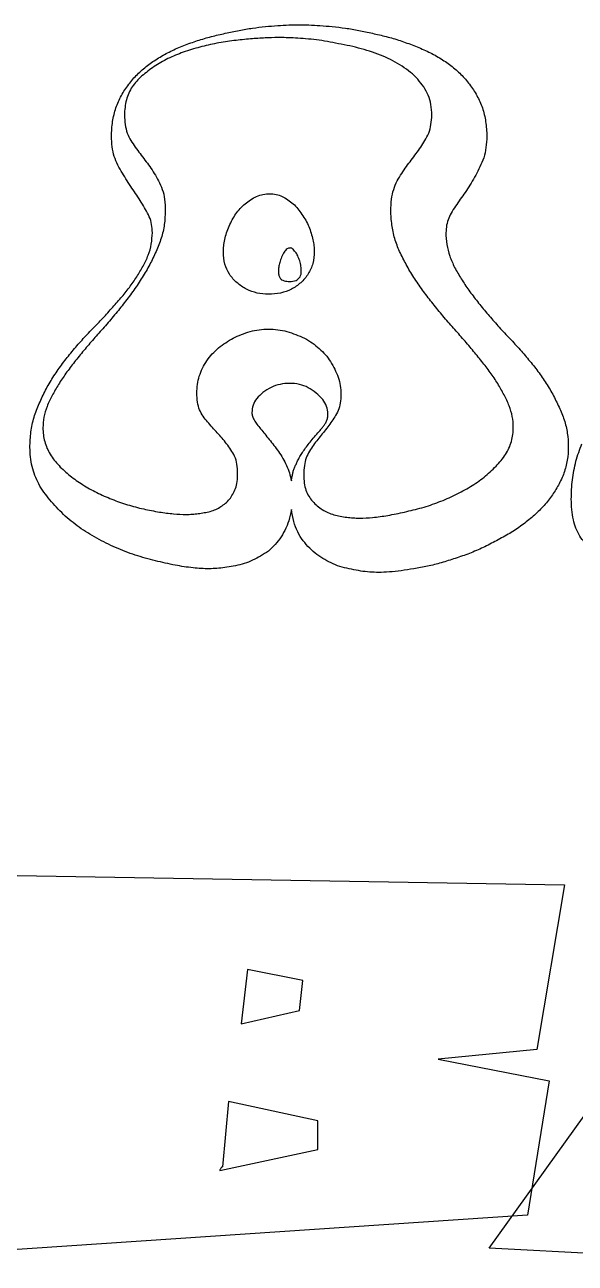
# Model space of a CAD drawing. Extents: x 2 to 748, y 2 to 398.
# Drawn here: x 194.7 to 218.3, y 197 to 250 of the extents above; entities that cross this region are included whole.
import ezdxf

# ---------------------------------------------------------------- set-up
doc = ezdxf.new("R2010")
doc.units = 0
doc.layers.add('Capa_1', color=7, linetype='CONTINUOUS')

msp = doc.modelspace()

# ---------------------------------------------------------------- linework, layer by layer
at = {"layer": 'Capa_1', "color": 7}
for p, q in [((200.726822, 242.027015), (200.726822, 242.027015)), ((200.171699, 241.088387), (200.171699, 241.088387)), ((206.040156, 239.002545), (206.040151, 239.002545)), ((205.141378, 238.455012), (205.141378, 238.455012)), ((204.427647, 233.396845), (204.427647, 233.396845)), ((193.155886, 213.619159), (217.799138, 213.205748)), ((214.569543, 197.678015), (225.831019, 213.338039)), ((217.799138, 213.205748), (216.619636, 206.172241)), ((204.23482, 209.584264), (203.968026, 207.258135)), ((206.607873, 209.121244), (204.23482, 209.584264)), ((206.467456, 207.831399), (206.607873, 209.121244)), ((203.968026, 207.258135), (206.467456, 207.831399)), ((203.968026, 207.258135), (203.968026, 207.258135)), ((216.619636, 206.172241), (212.393068, 205.75883)), ((212.393068, 205.75883), (217.139179, 204.827277)), ((217.139179, 204.827277), (216.212426, 199.083612)), ((203.434439, 203.945331), (203.167645, 201.156183)), ((207.253792, 203.118509), (203.434439, 203.945331)), ((203.434439, 203.945331), (203.434439, 203.945331)), ((207.253792, 201.883787), (207.253792, 203.118509)), ((203.055313, 200.99633), (207.253792, 201.883787)), ((216.212426, 199.083612), (187.103892, 197.121286)), ((226.533104, 197.02758), (214.569543, 197.678015))]:
    msp.add_line(p, q, dxfattribs=at)
for points, knots in [([(203.290966, 249.614266), (203.487406, 249.65753), (203.872898, 249.742432), (204.446363, 249.837812), (204.997446, 249.903258), (205.515894, 249.945431), (205.991863, 249.972606), (206.436668, 249.982459), (206.881469, 249.972583), (207.357454, 249.945539), (207.879715, 249.902475), (208.434901, 249.838741), (209.008534, 249.743615), (209.389875, 249.657656), (209.582367, 249.614266)], [0, 0, 0, 0, 0.603369, 1.18404, 1.743149, 2.267767, 2.7443, 3.173213, 3.602128, 4.078662, 4.603281, 5.174055, 5.754725, 6.346603, 6.346603, 6.346603, 6.346603]), ([(198.691369, 243.982493), (198.637991, 244.103628), (198.528308, 244.352542), (198.445028, 244.768652), (198.415086, 245.269848), (198.455943, 245.832519), (198.595117, 246.424571), (198.835051, 246.959687), (199.150147, 247.438636), (199.522705, 247.869578), (199.956506, 248.243627), (200.438273, 248.569717), (200.960293, 248.857979), (201.519784, 249.100487), (202.10112, 249.305607), (202.691852, 249.482257), (203.091606, 249.570339), (203.290966, 249.614266)], [0, 0, 0, 0, 0.396147, 0.814019, 1.264013, 1.900195, 2.499318, 3.079209, 3.649666, 4.213862, 4.78268, 5.362656, 5.956398, 6.569061, 7.189659, 7.805085, 8.41733, 8.41733, 8.41733, 8.41733]), ([(208.128474, 249.171024), (207.971123, 249.203426), (207.659598, 249.267576), (207.191897, 249.336671), (206.735903, 249.381516), (206.303753, 249.409066), (205.907169, 249.427228), (205.47714, 249.435199), (204.970402, 249.419681), (204.344419, 249.37526), (203.898811, 249.32709), (203.661048, 249.301388)], [0, 0, 0, 0, 0.481885, 0.954042, 1.417501, 1.856095, 2.252992, 2.608435, 3.146133, 3.773256, 4.490652, 4.490652, 4.490652, 4.490652]), ([(209.582367, 249.614266), (209.781671, 249.570191), (210.181314, 249.481812), (210.772894, 249.307405), (211.159411, 249.164537), (211.353479, 249.092804)], [0, 0, 0, 0, 0.612245, 1.227673, 1.848272, 1.848272, 1.848272, 1.848272]), ([(203.661048, 249.301388), (203.415698, 249.267254), (202.92558, 249.199068), (202.200542, 249.033358), (201.729351, 248.881858), (201.493424, 248.806002)], [0, 0, 0, 0, 0.742932, 1.484102, 2.227362, 2.227362, 2.227362, 2.227362]), ([(210.851222, 248.206321), (210.72339, 248.285139), (210.462729, 248.445856), (210.036398, 248.643808), (209.580493, 248.812203), (209.104676, 248.954027), (208.619868, 249.077595), (208.29234, 249.139868), (208.128474, 249.171024)], [0, 0, 0, 0, 0.450215, 0.918025, 1.407065, 1.907254, 2.406926, 2.907224, 2.907224, 2.907224, 2.907224]), ([(211.353479, 249.092804), (211.547095, 249.014473), (211.926699, 248.860897), (212.457124, 248.570688), (212.942871, 248.244504), (213.377005, 247.869486), (213.749635, 247.438661), (214.06472, 246.959681), (214.304635, 246.424573), (214.443903, 245.832518), (214.485186, 245.25917), (214.453026, 244.738217), (214.361655, 244.294808), (214.240708, 244.031946), (214.181964, 243.904274)], [0, 0, 0, 0, 0.626137, 1.227609, 1.810013, 2.37883, 2.943026, 3.513483, 4.093375, 4.692497, 5.328679, 5.810665, 6.255894, 6.676364, 6.676364, 6.676364, 6.676364]), ([(201.493424, 248.806002), (201.272767, 248.719589), (200.84068, 248.550377), (200.242428, 248.210191), (199.894084, 247.928205), (199.722312, 247.789154)], [0, 0, 0, 0, 0.71046, 1.391212, 2.053458, 2.053458, 2.053458, 2.053458]), ([(211.776429, 247.31984), (211.694492, 247.432602), (211.528746, 247.660703), (211.214809, 247.958937), (210.974111, 248.122708), (210.851222, 248.206321)], [0, 0, 0, 0, 0.417572, 0.844688, 1.290219, 1.290219, 1.290219, 1.290219]), ([(199.722312, 247.789154), (199.574175, 247.642797), (199.280563, 247.352713), (199.030515, 246.760929), (198.966849, 246.200777), (199.000052, 245.720439), (199.082283, 245.346182), (199.193007, 245.129891), (199.246492, 245.025412)], [0, 0, 0, 0, 0.619628, 1.228116, 1.882236, 2.294658, 2.670165, 3.021047, 3.021047, 3.021047, 3.021047]), ([(211.829299, 245.025412), (211.888045, 245.12956), (212.008892, 245.3438), (212.100482, 245.719476), (212.131225, 246.13216), (212.096647, 246.557762), (211.986665, 246.970016), (211.845693, 247.204587), (211.776429, 247.31984)], [0, 0, 0, 0, 0.357277, 0.734949, 1.14759, 1.59536, 2.011234, 2.412937, 2.412937, 2.412937, 2.412937]), ([(199.246492, 245.025412), (199.31183, 244.932525), (199.443163, 244.745814), (199.64589, 244.467693), (199.78472, 244.283592), (199.854486, 244.191076)], [0, 0, 0, 0, 0.340694, 0.684815, 1.032428, 1.032428, 1.032428, 1.032428]), ([(211.247741, 244.191076), (211.31679, 244.283403), (211.453518, 244.466227), (211.647621, 244.744388), (211.769136, 244.932351), (211.829299, 245.025412)], [0, 0, 0, 0, 0.345859, 0.684865, 1.017292, 1.017292, 1.017292, 1.017292]), ([(199.854486, 244.191076), (199.924247, 244.101203), (200.06626, 243.918245), (200.259998, 243.621528), (200.376626, 243.411562), (200.436044, 243.304593)], [0, 0, 0, 0, 0.341217, 0.694622, 1.061655, 1.061655, 1.061655, 1.061655]), ([(210.639748, 243.304593), (210.704345, 243.41144), (210.830743, 243.620506), (211.03314, 243.916914), (211.177257, 244.10103), (211.247741, 244.191076)], [0, 0, 0, 0, 0.374536, 0.732852, 1.075847, 1.075847, 1.075847, 1.075847]), ([(199.299363, 242.991718), (199.229226, 243.097538), (199.08773, 243.311025), (198.88511, 243.641558), (198.756331, 243.868176), (198.691369, 243.982493)], [0, 0, 0, 0, 0.38084, 0.768324, 1.162767, 1.162767, 1.162767, 1.162767]), ([(214.181964, 243.904274), (214.12237, 243.784923), (214.004624, 243.549113), (213.810832, 243.209432), (213.670014, 242.993944), (213.600407, 242.887426)], [0, 0, 0, 0, 0.400167, 0.790635, 1.172312, 1.172312, 1.172312, 1.172312]), ([(200.436044, 243.304593), (200.494876, 243.185777), (200.61851, 242.936091), (200.710019, 242.499554), (200.721008, 242.190516), (200.726822, 242.027015)], [0, 0, 0, 0, 0.396523, 0.833274, 1.323932, 1.323932, 1.323932, 1.323932]), ([(210.745485, 240.280123), (210.671264, 240.466619), (210.523555, 240.837765), (210.403165, 241.427687), (210.364033, 241.990245), (210.392887, 242.498773), (210.472624, 242.933768), (210.58606, 243.185467), (210.639748, 243.304593)], [0, 0, 0, 0, 0.601166, 1.196387, 1.797475, 2.287949, 2.722829, 3.113599, 3.113599, 3.113599, 3.113599]), ([(199.88092, 242.079162), (199.820966, 242.182934), (199.700859, 242.390821), (199.506798, 242.695245), (199.368613, 242.892742), (199.299363, 242.991718)], [0, 0, 0, 0, 0.359512, 0.720216, 1.082582, 1.082582, 1.082582, 1.082582]), ([(204.374779, 242.496329), (204.458042, 242.54852), (204.62256, 242.651643), (204.903631, 242.73788), (205.188381, 242.766673), (205.46765, 242.73821), (205.731414, 242.651053), (205.883571, 242.548442), (205.960847, 242.496329)], [0, 0, 0, 0, 0.293733, 0.580382, 0.872601, 1.147288, 1.417196, 1.695733, 1.695733, 1.695733, 1.695733]), ([(213.600407, 242.887426), (213.530631, 242.789113), (213.391726, 242.593399), (213.189003, 242.297892), (213.057743, 242.099621), (212.992416, 242.000943)], [0, 0, 0, 0, 0.36167, 0.719985, 1.07501, 1.07501, 1.07501, 1.07501]), ([(200.171699, 241.088387), (200.16556, 241.206767), (200.153469, 241.439951), (200.054712, 241.778972), (199.939006, 241.97883), (199.88092, 242.079162)], [0, 0, 0, 0, 0.354908, 0.699096, 1.046077, 1.046077, 1.046077, 1.046077]), ([(200.726822, 242.027015), (200.718035, 241.830364), (200.700352, 241.434605), (200.564529, 240.844509), (200.409235, 240.470311), (200.330306, 240.280123)], [0, 0, 0, 0, 0.58974, 1.186849, 1.804005, 1.804005, 1.804005, 1.804005]), ([(203.740352, 241.896651), (203.801113, 241.974562), (203.921575, 242.129023), (204.13511, 242.331315), (204.294929, 242.441352), (204.374779, 242.496329)], [0, 0, 0, 0, 0.296166, 0.587163, 0.877725, 0.877725, 0.877725, 0.877725]), ([(205.960847, 242.496329), (206.040112, 242.440797), (206.198891, 242.32956), (206.404345, 242.117205), (206.51352, 241.95352), (206.568841, 241.870579)], [0, 0, 0, 0, 0.28992, 0.580747, 0.879492, 0.879492, 0.879492, 0.879492]), ([(212.992416, 242.000943), (212.939515, 241.907121), (212.834621, 241.721085), (212.746817, 241.409438), (212.715804, 241.028343), (212.75765, 240.582745), (212.878927, 240.079573), (213.024126, 239.763415), (213.098154, 239.602226)], [0, 0, 0, 0, 0.322217, 0.638907, 0.961813, 1.464678, 1.975193, 2.506205, 2.506205, 2.506205, 2.506205]), ([(203.343836, 241.088387), (203.380579, 241.18458), (203.453027, 241.374243), (203.585227, 241.645012), (203.689046, 241.813425), (203.740352, 241.896651)], [0, 0, 0, 0, 0.308833, 0.608928, 0.902122, 0.902122, 0.902122, 0.902122]), ([(206.568841, 241.870579), (206.624645, 241.787763), (206.736389, 241.62193), (206.869437, 241.350092), (206.933223, 241.158723), (206.965357, 241.062315)], [0, 0, 0, 0, 0.299366, 0.599462, 0.904132, 0.904132, 0.904132, 0.904132]), ([(199.775182, 239.65437), (199.853915, 239.809427), (200.007583, 240.112065), (200.145097, 240.598899), (200.162893, 240.926352), (200.171699, 241.088387)], [0, 0, 0, 0, 0.521066, 1.017009, 1.50281, 1.50281, 1.50281, 1.50281]), ([(205.141378, 238.455012), (204.976346, 238.464984), (204.651238, 238.484629), (204.188338, 238.661108), (203.782064, 238.933963), (203.450275, 239.297582), (203.249163, 239.754224), (203.201567, 240.173931), (203.22249, 240.525835), (203.266325, 240.805541), (203.317491, 240.992252), (203.343836, 241.088387)], [0, 0, 0, 0, 0.493584, 0.972348, 1.464713, 1.952184, 2.428014, 2.936217, 3.203146, 3.484726, 3.783587, 3.783587, 3.783587, 3.783587]), ([(206.965357, 241.062315), (206.991671, 240.971996), (207.042654, 240.797001), (207.086774, 240.53463), (207.107755, 240.193236), (207.059144, 239.775692), (206.857673, 239.31228), (206.532931, 238.937509), (206.12589, 238.656759), (205.651787, 238.483173), (205.315172, 238.464601), (205.141378, 238.455012)], [0, 0, 0, 0, 0.282045, 0.546471, 0.796046, 1.307123, 1.790902, 2.289311, 2.774395, 3.26144, 3.781303, 3.781303, 3.781303, 3.781303]), ([(206.251631, 240.306195), (206.234494, 240.331556), (206.203215, 240.377844), (206.138285, 240.426077), (206.042078, 240.446082), (205.911814, 240.396822), (205.787548, 240.249169), (205.729797, 240.119952), (205.696507, 240.045465)], [0, 0, 0, 0, 0.091432, 0.166883, 0.235973, 0.377899, 0.557379, 0.801646, 0.801646, 0.801646, 0.801646]), ([(200.330306, 240.280123), (200.242942, 240.09429), (200.065801, 239.717492), (199.745172, 239.169822), (199.38009, 238.63007), (198.979576, 238.097181), (198.55764, 237.565732), (198.259848, 237.220837), (198.109811, 237.047067)], [0, 0, 0, 0, 0.615783, 1.248569, 1.901354, 2.569787, 3.247982, 3.936653, 3.936653, 3.936653, 3.936653]), ([(205.696507, 240.045465), (205.670565, 239.969612), (205.62253, 239.829162), (205.576873, 239.628372), (205.559426, 239.45051), (205.571977, 239.298201), (205.612147, 239.166797), (205.669618, 239.108187), (205.696507, 239.080765)], [0, 0, 0, 0, 0.240354, 0.445044, 0.616596, 0.773722, 0.903127, 1.016903, 1.016903, 1.016903, 1.016903]), ([(206.040151, 239.002545), (206.136581, 239.007519), (206.309003, 239.016413), (206.5182, 239.194183), (206.546199, 239.387403), (206.539975, 239.525055), (206.530884, 239.612199), (206.515306, 239.713647), (206.495014, 239.824922), (206.459883, 239.938886), (206.426725, 240.010071), (206.410239, 240.045465)], [0, 0, 0, 0, 0.283343, 0.506632, 0.759121, 0.834501, 0.921856, 1.021443, 1.142521, 1.260873, 1.377912, 1.377912, 1.377912, 1.377912]), ([(206.410239, 240.045465), (206.397514, 240.078728), (206.372662, 240.143693), (206.319385, 240.232316), (206.274029, 240.281773), (206.251631, 240.306195)], [0, 0, 0, 0, 0.106737, 0.208465, 0.307706, 0.307706, 0.307706, 0.307706]), ([(211.723561, 238.637523), (211.59907, 238.816697), (211.353356, 239.17034), (211.025775, 239.718732), (210.838176, 240.094473), (210.745485, 240.280123)], [0, 0, 0, 0, 0.65443, 1.291678, 1.914046, 1.914046, 1.914046, 1.914046]), ([(195.334193, 233.787939), (195.421182, 233.977804), (195.596072, 234.359525), (195.916814, 234.907694), (196.281874, 235.43631), (196.682351, 235.946304), (197.104464, 236.443307), (197.55178, 236.915639), (197.998843, 237.375973), (198.420737, 237.83778), (198.821414, 238.289455), (199.186869, 238.739209), (199.507511, 239.190773), (199.687381, 239.502302), (199.775182, 239.65437)], [0, 0, 0, 0, 0.626218, 1.259004, 1.902206, 2.552202, 3.203582, 3.857651, 4.503299, 5.128649, 5.733986, 6.314409, 6.866557, 7.393112, 7.393112, 7.393112, 7.393112]), ([(213.098154, 239.602226), (213.191082, 239.438751), (213.38054, 239.105467), (213.709373, 238.61918), (214.076969, 238.134208), (214.477075, 237.649994), (214.899332, 237.162349), (215.195316, 236.843421), (215.345082, 236.682045)], [0, 0, 0, 0, 0.563954, 1.149758, 1.759405, 2.389038, 3.033834, 3.69428, 3.69428, 3.69428, 3.69428]), ([(205.696507, 239.080765), (205.732307, 239.065114), (205.80404, 239.033753), (205.92047, 239.007521), (205.999899, 239.004219), (206.040156, 239.002545)], [0, 0, 0, 0, 0.117042, 0.234521, 0.355258, 0.355258, 0.355258, 0.355258]), ([(212.992416, 237.073142), (212.84268, 237.24618), (212.546489, 237.588464), (212.123037, 238.109945), (211.855744, 238.462952), (211.723561, 238.637523)], [0, 0, 0, 0, 0.686467, 1.35789, 2.014765, 2.014765, 2.014765, 2.014765]), ([(198.109811, 237.047067), (197.960218, 236.880689), (197.665446, 236.552842), (197.243222, 236.056633), (196.843187, 235.57034), (196.478364, 235.089119), (196.157868, 234.611605), (195.977238, 234.285581), (195.889317, 234.126889)], [0, 0, 0, 0, 0.671193, 1.322573, 1.954447, 2.560012, 3.133696, 3.677757, 3.677757, 3.677757, 3.677757]), ([(203.000187, 236.160587), (203.101482, 236.238036), (203.302915, 236.392048), (203.631117, 236.584788), (203.862586, 236.684407), (203.978263, 236.734192)], [0, 0, 0, 0, 0.382325, 0.760281, 1.137862, 1.137862, 1.137862, 1.137862]), ([(203.978263, 236.734192), (204.102481, 236.781278), (204.350167, 236.875164), (204.742577, 236.951274), (205.141379, 236.977692), (205.54018, 236.951274), (205.932592, 236.875165), (206.180278, 236.781278), (206.304496, 236.734192)], [0, 0, 0, 0, 0.397918, 0.793434, 1.193738, 1.594042, 1.98956, 2.387478, 2.387478, 2.387478, 2.387478]), ([(206.304496, 236.734192), (206.429312, 236.684304), (206.674931, 236.586132), (207.014442, 236.38481), (207.211311, 236.217526), (207.309005, 236.134512)], [0, 0, 0, 0, 0.402925, 0.79289, 1.177041, 1.177041, 1.177041, 1.177041]), ([(214.261268, 235.586978), (214.128849, 235.750779), (213.859924, 236.083438), (213.436538, 236.578723), (213.141928, 236.906698), (212.992416, 237.073142)], [0, 0, 0, 0, 0.631874, 1.283255, 1.954447, 1.954447, 1.954447, 1.954447]), ([(215.345082, 236.682045), (215.49525, 236.524912), (215.793936, 236.212372), (216.215789, 235.724011), (216.616989, 235.228383), (216.982742, 234.716794), (217.303484, 234.185989), (217.478556, 233.815606), (217.565577, 233.631503)], [0, 0, 0, 0, 0.651954, 1.29675, 1.935382, 2.564333, 3.182139, 3.792721, 3.792721, 3.792721, 3.792721]), ([(202.31289, 235.300176), (202.374925, 235.407093), (202.498417, 235.619932), (202.729801, 235.909711), (202.90988, 236.076796), (203.000187, 236.160587)], [0, 0, 0, 0, 0.37053, 0.737603, 1.106868, 1.106868, 1.106868, 1.106868]), ([(207.309005, 236.134512), (207.398781, 236.05011), (207.578176, 235.881453), (207.801205, 235.581553), (207.913287, 235.359916), (207.969867, 235.248031)], [0, 0, 0, 0, 0.369207, 0.737775, 1.113502, 1.113502, 1.113502, 1.113502]), ([(202.339326, 233.240406), (202.28568, 233.329121), (202.172766, 233.515845), (202.092022, 233.857903), (202.066033, 234.226211), (202.09238, 234.602753), (202.169374, 234.964631), (202.265105, 235.188455), (202.31289, 235.300176)], [0, 0, 0, 0, 0.309394, 0.651205, 1.040513, 1.415161, 1.78021, 2.144018, 2.144018, 2.144018, 2.144018]), ([(207.969867, 235.248031), (208.022892, 235.136584), (208.128608, 234.914392), (208.214852, 234.55147), (208.243674, 234.178964), (208.216945, 233.818097), (208.135189, 233.485181), (208.023428, 233.302083), (207.969867, 233.214334)], [0, 0, 0, 0, 0.369397, 0.736462, 1.111327, 1.486194, 1.819615, 2.126463, 2.126463, 2.126463, 2.126463]), ([(215.212911, 234.152964), (215.125313, 234.315667), (214.947029, 234.64681), (214.627453, 235.125751), (214.384896, 235.431263), (214.261268, 235.586978)], [0, 0, 0, 0, 0.554148, 1.127832, 1.72418, 1.72418, 1.72418, 1.72418]), ([(207.176832, 234.231181), (207.067928, 234.314751), (206.851724, 234.480659), (206.45693, 234.619289), (206.044135, 234.662908), (205.632416, 234.620183), (205.240643, 234.489886), (205.016858, 234.335487), (204.90347, 234.257256)], [0, 0, 0, 0, 0.409639, 0.813244, 1.235808, 1.64638, 2.047073, 2.458624, 2.458624, 2.458624, 2.458624]), ([(195.889317, 234.126889), (195.810482, 233.973717), (195.658408, 233.678245), (195.524549, 233.209605), (195.473176, 232.700959), (195.542168, 232.154202), (195.780924, 231.595348), (196.171521, 231.112294), (196.651291, 230.686219), (197.19205, 230.30105), (197.793329, 229.969447), (198.436187, 229.685614), (199.107851, 229.44955), (199.789756, 229.27256), (200.449447, 229.144367), (201.058506, 229.063667), (201.527533, 229.037034), (201.877766, 229.048667), (202.133974, 229.074453), (202.30523, 229.105237), (202.392193, 229.12087)], [0, 0, 0, 0, 0.515822, 0.995033, 1.451991, 2.042147, 2.627671, 3.250842, 3.88916, 4.548811, 5.238359, 5.945325, 6.654921, 7.371716, 8.056844, 8.669848, 9.213848, 9.463658, 9.720517, 9.985511, 9.985511, 9.985511, 9.985511]), ([(204.90347, 234.257256), (204.810109, 234.176468), (204.633888, 234.023978), (204.458528, 233.721007), (204.43786, 233.504054), (204.427647, 233.396845)], [0, 0, 0, 0, 0.369265, 0.697004, 1.017173, 1.017173, 1.017173, 1.017173]), ([(206.383799, 231.337075), (206.415387, 231.396394), (206.480745, 231.519131), (206.596526, 231.701346), (206.73033, 231.891387), (206.885078, 232.092621), (207.061555, 232.309809), (207.2268, 232.503447), (207.367387, 232.663673), (207.464362, 232.785552), (207.551243, 232.903961), (207.627084, 233.030468), (207.670177, 233.182635), (207.688434, 233.397185), (207.640072, 233.675173), (207.460342, 233.985607), (207.275579, 234.145647), (207.176832, 234.231181)], [0, 0, 0, 0, 0.201553, 0.417034, 0.647097, 0.898661, 1.178421, 1.486568, 1.662295, 1.817857, 1.953533, 2.103156, 2.257332, 2.423113, 2.746632, 3.086258, 3.476149, 3.476149, 3.476149, 3.476149]), ([(214.869262, 231.10242), (215.016325, 231.265369), (215.300002, 231.57969), (215.554946, 232.161187), (215.630005, 232.720899), (215.57759, 233.235711), (215.443843, 233.70431), (215.291753, 233.999789), (215.212911, 234.152964)], [0, 0, 0, 0, 0.655025, 1.263512, 1.871674, 2.328633, 2.807845, 3.323667, 3.323667, 3.323667, 3.323667]), ([(195.783579, 229.668403), (195.614585, 229.886975), (195.281927, 230.317226), (194.996975, 231.094866), (194.916323, 231.857462), (194.96724, 232.565273), (195.093644, 233.200344), (195.254383, 233.592986), (195.334193, 233.787939)], [0, 0, 0, 0, 0.824862, 1.623707, 2.446051, 3.108035, 3.747593, 4.378302, 4.378302, 4.378302, 4.378302]), ([(217.565577, 233.631503), (217.645037, 233.451114), (217.802608, 233.093396), (217.932162, 232.519668), (217.977415, 231.938619), (217.931217, 231.362419), (217.79306, 230.80385), (217.623977, 230.464445), (217.539143, 230.294156)], [0, 0, 0, 0, 0.590186, 1.170358, 1.754321, 2.332737, 2.89813, 3.467445, 3.467445, 3.467445, 3.467445]), ([(203.528877, 231.806392), (203.469072, 231.892025), (203.349877, 232.062697), (203.155557, 232.306384), (202.947881, 232.536879), (202.737318, 232.76417), (202.534743, 232.999109), (202.404511, 233.159917), (202.339326, 233.240406)], [0, 0, 0, 0, 0.313296, 0.624419, 0.934234, 1.243856, 1.553914, 1.864628, 1.864628, 1.864628, 1.864628]), ([(204.427647, 233.396845), (204.433041, 233.346992), (204.444908, 233.237307), (204.523369, 233.069856), (204.598181, 232.961022), (204.639125, 232.901459)], [0, 0, 0, 0, 0.149603, 0.329149, 0.546206, 0.546206, 0.546206, 0.546206]), ([(207.969867, 233.214334), (207.915566, 233.132856), (207.805721, 232.968033), (207.629208, 232.724642), (207.504336, 232.565023), (207.441177, 232.484289)], [0, 0, 0, 0, 0.293722, 0.59418, 0.901677, 0.901677, 0.901677, 0.901677]), ([(204.639125, 232.901459), (204.694047, 232.834906), (204.808324, 232.696429), (204.984459, 232.479067), (205.105244, 232.327926), (205.167812, 232.249634)], [0, 0, 0, 0, 0.258865, 0.538624, 0.839289, 0.839289, 0.839289, 0.839289]), ([(207.441177, 232.484289), (207.376929, 232.40753), (207.24727, 232.25262), (207.062209, 232.008913), (206.945144, 231.839672), (206.886053, 231.754245)], [0, 0, 0, 0, 0.300269, 0.605979, 0.917577, 0.917577, 0.917577, 0.917577]), ([(205.167812, 232.249634), (205.23747, 232.166498), (205.37821, 231.998527), (205.570829, 231.727421), (205.754199, 231.442977), (205.91414, 231.139604), (206.039654, 230.816021), (206.092707, 230.590413), (206.119454, 230.476667)], [0, 0, 0, 0, 0.325263, 0.657177, 0.99691, 1.339962, 1.68438, 2.034596, 2.034596, 2.034596, 2.034596]), ([(222.822321, 227.165394), (222.60433, 227.129264), (222.19114, 227.060782), (221.599725, 226.999274), (220.95085, 226.970524), (220.249116, 227.020655), (219.517192, 227.229274), (218.890237, 227.575214), (218.403233, 228.112764), (218.134948, 228.852907), (218.070235, 229.677577), (218.123992, 230.518056), (218.266874, 231.318618), (218.449458, 231.819103), (218.539939, 232.067123)], [0, 0, 0, 0, 0.662789, 1.256285, 1.782427, 2.610693, 3.354278, 4.049547, 4.733091, 5.480104, 6.365487, 7.198425, 8.003368, 8.794139, 8.794139, 8.794139, 8.794139]), ([(203.608181, 229.903061), (203.651089, 229.984658), (203.741318, 230.156243), (203.805836, 230.459961), (203.82816, 230.809995), (203.801189, 231.176156), (203.712072, 231.529162), (203.587883, 231.717098), (203.528877, 231.806392)], [0, 0, 0, 0, 0.275453, 0.579238, 0.921891, 1.325869, 1.678406, 1.997529, 1.997529, 1.997529, 1.997529]), ([(206.886053, 231.754245), (206.837777, 231.66024), (206.736286, 231.462614), (206.663836, 231.114632), (206.64036, 230.748998), (206.661792, 230.395436), (206.725401, 230.082677), (206.81664, 229.907405), (206.859619, 229.824842)], [0, 0, 0, 0, 0.315793, 0.663895, 1.055883, 1.412988, 1.725234, 2.003311, 2.003311, 2.003311, 2.003311]), ([(206.119454, 230.476667), (206.125925, 230.523078), (206.138912, 230.616224), (206.165416, 230.755427), (206.187613, 230.847569), (206.198758, 230.893836)], [0, 0, 0, 0, 0.140567, 0.282114, 0.424876, 0.424876, 0.424876, 0.424876]), ([(206.198758, 230.893836), (206.21716, 230.941234), (206.254879, 231.038382), (206.316706, 231.186113), (206.36109, 231.285979), (206.383799, 231.337075)], [0, 0, 0, 0, 0.152528, 0.312633, 0.480377, 0.480377, 0.480377, 0.480377]), ([(210.95696, 229.146942), (211.206817, 229.204463), (211.704481, 229.319034), (212.428574, 229.566851), (213.124272, 229.863678), (213.773879, 230.216589), (214.364016, 230.623081), (214.702676, 230.944375), (214.869262, 231.10242)], [0, 0, 0, 0, 0.768734, 1.531155, 2.292364, 3.035426, 3.746105, 4.434118, 4.434118, 4.434118, 4.434118]), ([(203.105925, 229.3816), (203.173406, 229.425488), (203.308473, 229.513332), (203.479195, 229.691704), (203.564676, 229.831773), (203.608181, 229.903061)], [0, 0, 0, 0, 0.240963, 0.482298, 0.732427, 0.732427, 0.732427, 0.732427]), ([(206.859619, 229.824842), (206.914149, 229.747682), (207.021146, 229.596281), (207.218353, 229.403328), (207.438009, 229.24555), (207.678225, 229.121169), (207.93558, 229.024592), (208.207528, 228.960571), (208.483861, 228.918925), (208.757441, 228.892047), (209.127341, 228.880476), (209.621994, 228.910128), (210.26684, 228.998321), (210.717689, 229.095413), (210.95696, 229.146942)], [0, 0, 0, 0, 0.282987, 0.555268, 0.823064, 1.091614, 1.364446, 1.645612, 1.928005, 2.202402, 2.469824, 3.037437, 3.68652, 4.420559, 4.420559, 4.420559, 4.420559]), ([(217.539143, 230.294156), (217.444252, 230.134034), (217.252061, 229.809724), (216.883774, 229.365868), (216.457265, 228.952783), (215.977857, 228.573171), (215.457314, 228.222215), (215.084563, 228.022635), (214.895696, 227.921511)], [0, 0, 0, 0, 0.557662, 1.129484, 1.723624, 2.336356, 2.961757, 3.604105, 3.604105, 3.604105, 3.604105]), ([(200.303873, 227.0611), (200.013321, 227.137682), (199.433523, 227.290503), (198.594447, 227.618433), (197.788556, 228.010019), (197.037059, 228.479101), (196.356588, 229.026691), (195.973926, 229.455233), (195.783579, 229.668403)], [0, 0, 0, 0, 0.900776, 1.797508, 2.697471, 3.585366, 4.450382, 5.306551, 5.306551, 5.306551, 5.306551]), ([(202.392193, 229.12087), (202.477947, 229.135714), (202.646983, 229.164975), (202.888776, 229.252624), (203.033698, 229.338701), (203.105925, 229.3816)], [0, 0, 0, 0, 0.260801, 0.514088, 0.765744, 0.765744, 0.765744, 0.765744]), ([(206.119454, 229.251233), (206.08576, 229.091752), (206.021076, 228.785586), (205.855408, 228.359726), (205.694874, 228.117118), (205.617198, 227.999731)], [0, 0, 0, 0, 0.488722, 0.93823, 1.359622, 1.359622, 1.359622, 1.359622]), ([(207.546914, 227.113247), (207.431869, 227.182236), (207.199519, 227.32157), (206.891, 227.59815), (206.607971, 227.918979), (206.372198, 228.303134), (206.202979, 228.754556), (206.148099, 229.080901), (206.119454, 229.251233)], [0, 0, 0, 0, 0.40162, 0.811132, 1.236883, 1.681705, 2.15551, 2.672801, 2.672801, 2.672801, 2.672801]), ([(205.617198, 227.999731), (205.532478, 227.890568), (205.366492, 227.676693), (205.062448, 227.409791), (204.832548, 227.281313), (204.718428, 227.217539)], [0, 0, 0, 0, 0.41404, 0.811198, 1.202655, 1.202655, 1.202655, 1.202655]), ([(214.895696, 227.921511), (214.706095, 227.82133), (214.327259, 227.62116), (213.735019, 227.368342), (213.328255, 227.233107), (213.124587, 227.165394)], [0, 0, 0, 0, 0.643157, 1.285076, 1.928799, 1.928799, 1.928799, 1.928799]), ([(204.718428, 227.217539), (204.605148, 227.157875), (204.378508, 227.038506), (204.013977, 226.90728), (203.761647, 226.853513), (203.634615, 226.826444)], [0, 0, 0, 0, 0.383809, 0.767881, 1.157273, 1.157273, 1.157273, 1.157273]), ([(213.124587, 227.165394), (212.926576, 227.100226), (212.535842, 226.971631), (211.944164, 226.822628), (211.548803, 226.755377), (211.353479, 226.722153)], [0, 0, 0, 0, 0.625273, 1.23385, 1.828091, 1.828091, 1.828091, 1.828091]), ([(203.634615, 226.826444), (203.514405, 226.805669), (203.280716, 226.765281), (202.936308, 226.730551), (202.481988, 226.714328), (201.884514, 226.752622), (201.115366, 226.866581), (200.583976, 226.993958), (200.303873, 227.0611)], [0, 0, 0, 0, 0.365888, 0.711289, 1.03752, 1.72878, 2.503661, 3.367402, 3.367402, 3.367402, 3.367402]), ([(208.683598, 226.696078), (208.550599, 226.723747), (208.285779, 226.77884), (207.903078, 226.919225), (207.665876, 227.048442), (207.546914, 227.113247)], [0, 0, 0, 0, 0.40721, 0.810816, 1.216887, 1.216887, 1.216887, 1.216887]), ([(211.353479, 226.722153), (211.17266, 226.691066), (210.825915, 226.631452), (210.322687, 226.579336), (209.875127, 226.55994), (209.46582, 226.576038), (209.07694, 226.618971), (208.816439, 226.670037), (208.683598, 226.696078)], [0, 0, 0, 0, 0.550282, 1.055237, 1.5167, 1.892936, 2.283068, 2.689034, 2.689034, 2.689034, 2.689034]), ([(203.167645, 201.156183), (203.146525, 201.135287), (203.110056, 201.099205), (203.066856, 201.046639), (203.058632, 201.010796), (203.055313, 200.99633)], [0, 0, 0, 0, 0.089611, 0.154736, 0.1988, 0.1988, 0.1988, 0.1988])]:
    msp.add_open_spline(points, degree=3, knots=knots, dxfattribs=at)

doc.saveas('drawing.dxf')
